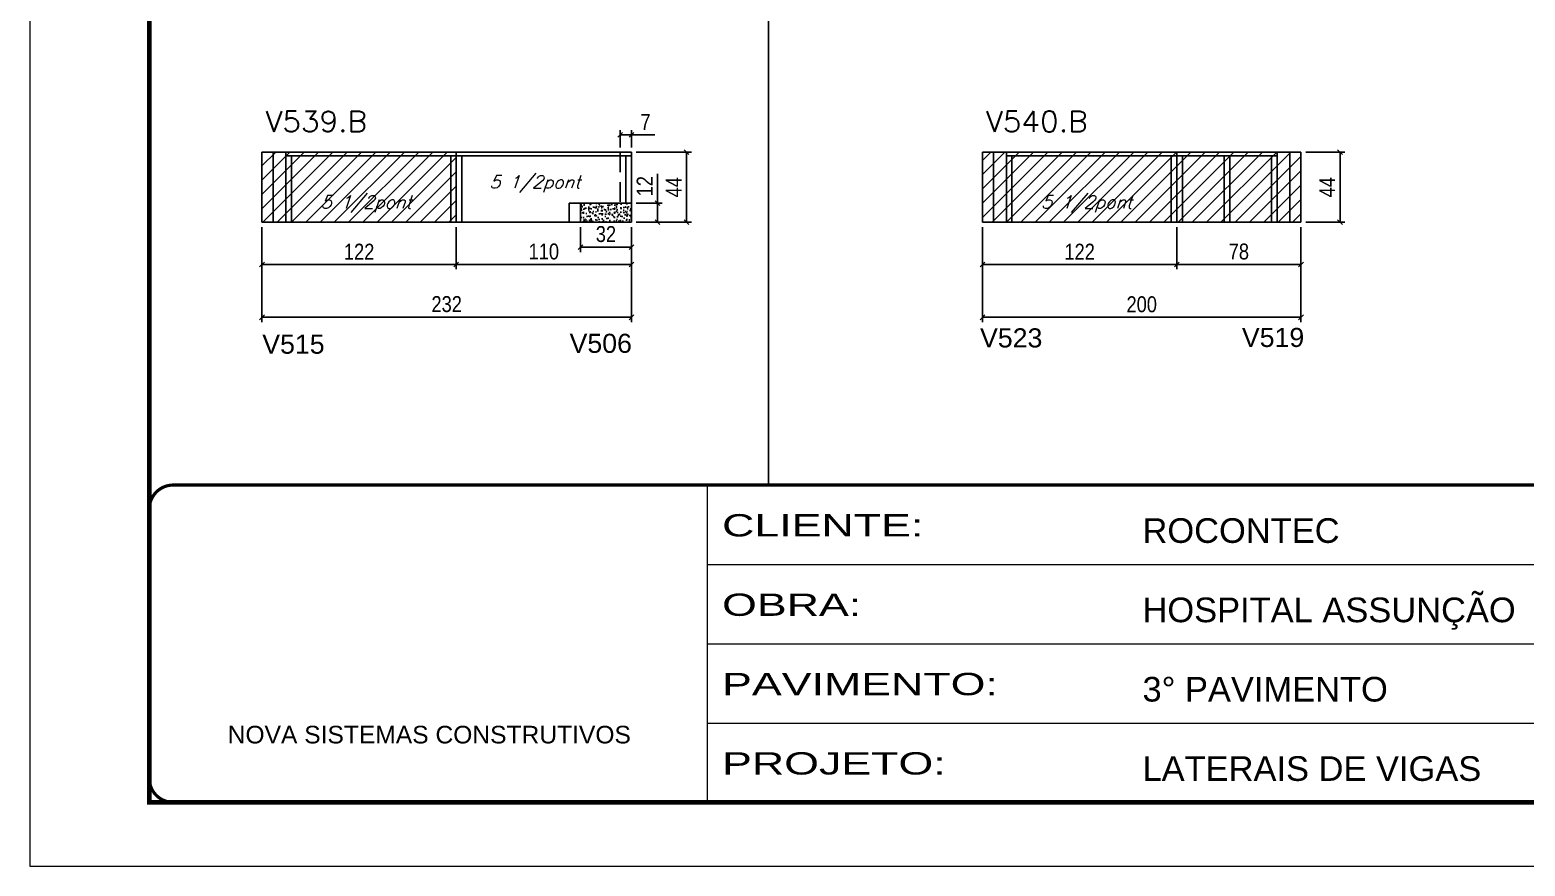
# Model space of a CAD drawing. Extents: x -21493 to -15213, y -12134 to 11887.
# Drawn here: x -19908 to -18969, y -649 to -124 of the extents above; entities that cross this region are included whole.
import ezdxf

# ---------------------------------------------------------------- set-up
doc = ezdxf.new("R2010")
doc.units = 0
for name, pattern in [('CONTINUO', [0]), ('DASHED', [0.75, 0.5, -0.25]), ('HIDDEN', [0.375, 0.25, -0.125])]:
    doc.linetypes.add(name, pattern=pattern)
for name, color, linetype in [('5', 5, 'Continuous'), ('COTA', 241, 'Continuous'), ('Painéis', 200, 'Continuous'), ('Reaproveitamento', 251, 'Continuous'), ('SARR_2.2x7', 40, 'Continuous'), ('SARR_3.5x7', 81, 'Continuous'), ('texto', 7, 'Continuous')]:
    doc.layers.add(name, color=color, linetype=linetype)
for name, color, linetype, lineweight in [('Folhas', 255, 'Continuous', 9), ('SARRAFO DE PRESSAO', 251, 'DASHED', 9), ('Texto Seção', 7, 'Continuous', 15)]:
    doc.layers.add(name, color=color, linetype=linetype, lineweight=lineweight)
doc.styles.add('ARIAL', font='arial.ttf')
doc.styles.add('COTA TECNICA', font='techl___.ttf', dxfattribs={"height": 10})
doc.styles.add('REGUA-120', font='ROMANS.shx', dxfattribs={"height": 15})
doc.styles.add('Romans', font='romans.shx')
doc.styles.get("Standard").update_dxf_attribs({"font": 'arial.ttf'})
doc.styles.add('Tecnologia', font='')
doc.styles.get('Tecnologia').set_extended_font_data('Forgotten Futurist')
doc.dimstyles.new('PAINEL', dxfattribs={"dimtxt": 10, "dimasz": 3, "dimexe": 3, "dimexo": 3, "dimgap": 3, "dimtad": 1, "dimdec": 1, "dimzin": 12, "dimdsep": 46, "dimtxsty": 'COTA TECNICA', "dimblk1": 'OBLIQUE', "dimblk2": 'OBLIQUE', "dimsah": 1, "dimcen": 0.9, "dimclrd": 4, "dimclre": 4, "dimclrt": 240, "dimadec": 1, "dimazin": 3, "dimtfac": 1, "dimtdec": 1, "dimtmove": 0, "dimatfit": 3, "dimfxl": 1, "dimtolj": 1, "dimtzin": 12, "dimarcsym": 0})
pattern_1 = [(45, (-157059.1976, -28341.4175), (-4.49012806, 4.49012806), [])]

# ---------------------------------------------------------------- blocks, each defined once
blk = doc.blocks.new('_Oblique')
at = {"color": 0, "linetype": 'ByBlock', "lineweight": -2}
blk.add_line((-0.5, -0.5), (0.5, 0.5), dxfattribs=at)
blk = doc.blocks.new('*D340')
at = {"layer": 'COTA', "color": 4, "linetype": 'ByBlock', "lineweight": -2, "transparency": 16777216}
for p, q in [((-19762.67, -247.28), (-19762.67, -306.95)), ((-19530.67, -247.28), (-19530.67, -306.95)), ((-19762.67, -303.95), (-19530.67, -303.95))]:
    blk.add_line(p, q, dxfattribs=at)
at = {"layer": 'Defpoints', "color": 0, "linetype": 'ByBlock', "transparency": 16777216}
for p in [(-19762.67, -244.28), (-19530.67, -244.28), (-19530.67, -303.95)]:
    blk.add_point(p, dxfattribs=at)
at = {"layer": 'COTA', "color": 4, "linetype": 'ByBlock', "lineweight": -2, "transparency": 16777216, "xscale": 3, "yscale": 3, "zscale": 3, "rotation": 180}
blk.add_blockref('_Oblique', (-19762.67, -303.95), dxfattribs=at)
at = {"layer": 'COTA', "color": 4, "linetype": 'ByBlock', "lineweight": -2, "transparency": 16777216, "xscale": 3, "yscale": 3, "zscale": 3}
blk.add_blockref('_Oblique', (-19530.67, -303.95), dxfattribs=at)
at = {"layer": 'COTA', "color": 240, "linetype": 'ByBlock', "transparency": 16777216, "insert": (-19646.67, -295.73), "char_height": 10, "attachment_point": 5, "style": 'COTA TECNICA'}
blk.add_mtext('\\A1;232', dxfattribs=at)
blk = doc.blocks.new('*D341')
at = {"layer": 'COTA', "color": 4, "linetype": 'ByBlock', "lineweight": -2, "transparency": 16777216}
for p, q in [((-19527.67, -200.28), (-19493.01, -200.28)), ((-19496.01, -200.28), (-19496.01, -244.28)), ((-19527.67, -244.28), (-19493.01, -244.28))]:
    blk.add_line(p, q, dxfattribs=at)
at = {"layer": 'Defpoints', "color": 0, "linetype": 'ByBlock', "transparency": 16777216}
for p in [(-19530.67, -200.28), (-19530.67, -244.28), (-19496.01, -244.28)]:
    blk.add_point(p, dxfattribs=at)
at = {"layer": 'COTA', "color": 4, "linetype": 'ByBlock', "lineweight": -2, "transparency": 16777216, "xscale": 3, "yscale": 3, "zscale": 3}
for p, rotation in [((-19496.01, -200.28), 90), ((-19496.01, -244.28), 270)]:
    blk.add_blockref('_Oblique', p, dxfattribs=dict(at, rotation=rotation))
at = {"layer": 'COTA', "color": 240, "linetype": 'ByBlock', "transparency": 16777216, "insert": (-19504.08, -222.28), "char_height": 10, "attachment_point": 5, "rotation": 90, "style": 'COTA TECNICA'}
blk.add_mtext('\\A1;44', dxfattribs=at)
blk = doc.blocks.new('*D316')
at = {"layer": 'COTA', "color": 4, "linetype": 'ByBlock', "lineweight": -2, "transparency": 16777216}
for p, q in [((-19310.19, -247.28), (-19310.19, -306.95)), ((-19110.19, -247.28), (-19110.19, -306.95)), ((-19310.19, -303.95), (-19110.19, -303.95))]:
    blk.add_line(p, q, dxfattribs=at)
at = {"layer": 'Defpoints', "color": 0, "linetype": 'ByBlock', "transparency": 16777216}
for p in [(-19310.19, -244.28), (-19110.19, -244.28), (-19110.19, -303.95)]:
    blk.add_point(p, dxfattribs=at)
at = {"layer": 'COTA', "color": 4, "linetype": 'ByBlock', "lineweight": -2, "transparency": 16777216, "xscale": 3, "yscale": 3, "zscale": 3, "rotation": 180}
blk.add_blockref('_Oblique', (-19310.19, -303.95), dxfattribs=at)
at = {"layer": 'COTA', "color": 4, "linetype": 'ByBlock', "lineweight": -2, "transparency": 16777216, "xscale": 3, "yscale": 3, "zscale": 3}
blk.add_blockref('_Oblique', (-19110.19, -303.95), dxfattribs=at)
at = {"layer": 'COTA', "color": 240, "linetype": 'ByBlock', "transparency": 16777216, "insert": (-19210.19, -295.85), "char_height": 10, "attachment_point": 5, "style": 'COTA TECNICA'}
blk.add_mtext('\\A1;200', dxfattribs=at)
blk = doc.blocks.new('*D317')
at = {"layer": 'COTA', "color": 4, "linetype": 'ByBlock', "lineweight": -2, "transparency": 16777216}
for p, q in [((-19107.19, -200.28), (-19082.65, -200.28)), ((-19085.65, -200.28), (-19085.65, -244.28)), ((-19107.19, -244.28), (-19082.65, -244.28))]:
    blk.add_line(p, q, dxfattribs=at)
at = {"layer": 'Defpoints', "color": 0, "linetype": 'ByBlock', "transparency": 16777216}
for p in [(-19110.19, -200.28), (-19110.19, -244.28), (-19085.65, -244.28)]:
    blk.add_point(p, dxfattribs=at)
at = {"layer": 'COTA', "color": 4, "linetype": 'ByBlock', "lineweight": -2, "transparency": 16777216, "xscale": 3, "yscale": 3, "zscale": 3}
for p, rotation in [((-19085.65, -200.28), 90), ((-19085.65, -244.28), 270)]:
    blk.add_blockref('_Oblique', p, dxfattribs=dict(at, rotation=rotation))
at = {"layer": 'COTA', "color": 240, "linetype": 'ByBlock', "transparency": 16777216, "insert": (-19093.73, -222.28), "char_height": 10, "attachment_point": 5, "rotation": 90, "style": 'COTA TECNICA'}
blk.add_mtext('\\A1;44', dxfattribs=at)
blk = doc.blocks.new('*D320')
at = {"layer": 'COTA', "color": 4, "linetype": 'ByBlock', "lineweight": -2, "transparency": 16777216}
for p, q in [((-19762.67, -247.28), (-19762.67, -273.81)), ((-19640.67, -247.28), (-19640.67, -273.81)), ((-19762.67, -270.81), (-19640.67, -270.81))]:
    blk.add_line(p, q, dxfattribs=at)
at = {"layer": 'Defpoints', "color": 0, "linetype": 'ByBlock', "transparency": 16777216}
for p in [(-19762.67, -244.28), (-19640.67, -244.28), (-19640.67, -270.81)]:
    blk.add_point(p, dxfattribs=at)
at = {"layer": 'COTA', "color": 4, "linetype": 'ByBlock', "lineweight": -2, "transparency": 16777216, "xscale": 3, "yscale": 3, "zscale": 3, "rotation": 180}
blk.add_blockref('_Oblique', (-19762.67, -270.81), dxfattribs=at)
at = {"layer": 'COTA', "color": 4, "linetype": 'ByBlock', "lineweight": -2, "transparency": 16777216, "xscale": 3, "yscale": 3, "zscale": 3}
blk.add_blockref('_Oblique', (-19640.67, -270.81), dxfattribs=at)
at = {"layer": 'COTA', "color": 240, "linetype": 'ByBlock', "transparency": 16777216, "insert": (-19701.67, -262.75), "char_height": 10, "attachment_point": 5, "style": 'COTA TECNICA'}
blk.add_mtext('\\A1;122', dxfattribs=at)
blk = doc.blocks.new('*D321')
at = {"layer": 'COTA', "color": 4, "linetype": 'ByBlock', "lineweight": -2, "transparency": 16777216}
for p, q in [((-19640.67, -247.28), (-19640.67, -273.81)), ((-19530.67, -247.28), (-19530.67, -273.81)), ((-19640.67, -270.81), (-19530.67, -270.81))]:
    blk.add_line(p, q, dxfattribs=at)
at = {"layer": 'Defpoints', "color": 0, "linetype": 'ByBlock', "transparency": 16777216}
for p in [(-19640.67, -244.28), (-19530.67, -244.28), (-19530.67, -270.81)]:
    blk.add_point(p, dxfattribs=at)
at = {"layer": 'COTA', "color": 4, "linetype": 'ByBlock', "lineweight": -2, "transparency": 16777216, "xscale": 3, "yscale": 3, "zscale": 3, "rotation": 180}
blk.add_blockref('_Oblique', (-19640.67, -270.81), dxfattribs=at)
at = {"layer": 'COTA', "color": 4, "linetype": 'ByBlock', "lineweight": -2, "transparency": 16777216, "xscale": 3, "yscale": 3, "zscale": 3}
blk.add_blockref('_Oblique', (-19530.67, -270.81), dxfattribs=at)
at = {"layer": 'COTA', "color": 240, "linetype": 'ByBlock', "transparency": 16777216, "insert": (-19585.67, -262.71), "char_height": 10, "attachment_point": 5, "style": 'COTA TECNICA'}
blk.add_mtext('\\A1;110', dxfattribs=at)
blk = doc.blocks.new('*D324')
at = {"layer": 'COTA', "color": 4, "linetype": 'ByBlock', "lineweight": -2, "transparency": 16777216}
for p, q in [((-19310.19, -247.28), (-19310.19, -273.81)), ((-19188.19, -247.28), (-19188.19, -273.81)), ((-19310.19, -270.81), (-19188.19, -270.81))]:
    blk.add_line(p, q, dxfattribs=at)
at = {"layer": 'Defpoints', "color": 0, "linetype": 'ByBlock', "transparency": 16777216}
for p in [(-19310.19, -244.28), (-19188.19, -244.28), (-19188.19, -270.81)]:
    blk.add_point(p, dxfattribs=at)
at = {"layer": 'COTA', "color": 4, "linetype": 'ByBlock', "lineweight": -2, "transparency": 16777216, "xscale": 3, "yscale": 3, "zscale": 3, "rotation": 180}
blk.add_blockref('_Oblique', (-19310.19, -270.81), dxfattribs=at)
at = {"layer": 'COTA', "color": 4, "linetype": 'ByBlock', "lineweight": -2, "transparency": 16777216, "xscale": 3, "yscale": 3, "zscale": 3}
blk.add_blockref('_Oblique', (-19188.19, -270.81), dxfattribs=at)
at = {"layer": 'COTA', "color": 240, "linetype": 'ByBlock', "transparency": 16777216, "insert": (-19249.19, -262.75), "char_height": 10, "attachment_point": 5, "style": 'COTA TECNICA'}
blk.add_mtext('\\A1;122', dxfattribs=at)
blk = doc.blocks.new('*D325')
at = {"layer": 'COTA', "color": 4, "linetype": 'ByBlock', "lineweight": -2, "transparency": 16777216}
for p, q in [((-19188.19, -247.28), (-19188.19, -273.81)), ((-19110.19, -247.28), (-19110.19, -273.81)), ((-19188.19, -270.81), (-19110.19, -270.81))]:
    blk.add_line(p, q, dxfattribs=at)
at = {"layer": 'Defpoints', "color": 0, "linetype": 'ByBlock', "transparency": 16777216}
for p in [(-19188.19, -244.28), (-19110.19, -244.28), (-19110.19, -270.81)]:
    blk.add_point(p, dxfattribs=at)
at = {"layer": 'COTA', "color": 4, "linetype": 'ByBlock', "lineweight": -2, "transparency": 16777216, "xscale": 3, "yscale": 3, "zscale": 3, "rotation": 180}
blk.add_blockref('_Oblique', (-19188.19, -270.81), dxfattribs=at)
at = {"layer": 'COTA', "color": 4, "linetype": 'ByBlock', "lineweight": -2, "transparency": 16777216, "xscale": 3, "yscale": 3, "zscale": 3}
blk.add_blockref('_Oblique', (-19110.19, -270.81), dxfattribs=at)
at = {"layer": 'COTA', "color": 240, "linetype": 'ByBlock', "transparency": 16777216, "insert": (-19149.19, -262.72), "char_height": 10, "attachment_point": 5, "style": 'COTA TECNICA'}
blk.add_mtext('\\A1;78', dxfattribs=at)
blk = doc.blocks.new('*D957')
at = {"layer": 'COTA', "color": 4, "lineweight": -2, "ltscale": 25, "transparency": 16777216}
for p, q in [((-19562.67, -247.28), (-19562.67, -262.97)), ((-19530.67, -247.28), (-19530.67, -262.97)), ((-19530.67, -259.97), (-19562.67, -259.97))]:
    blk.add_line(p, q, dxfattribs=at)
at = {"layer": 'Defpoints', "color": 0, "ltscale": 25, "transparency": 16777216}
for p in [(-19562.67, -244.28), (-19530.67, -244.28), (-19562.67, -259.97)]:
    blk.add_point(p, dxfattribs=at)
at = {"layer": 'COTA', "color": 4, "lineweight": -2, "ltscale": 25, "transparency": 16777216, "xscale": 3, "yscale": 3, "zscale": 3, "rotation": 180}
blk.add_blockref('_Oblique', (-19562.67, -259.97), dxfattribs=at)
at = {"layer": 'COTA', "color": 4, "lineweight": -2, "ltscale": 25, "transparency": 16777216, "xscale": 3, "yscale": 3, "zscale": 3}
blk.add_blockref('_Oblique', (-19530.67, -259.97), dxfattribs=at)
at = {"layer": 'COTA', "color": 240, "ltscale": 25, "transparency": 16777216, "insert": (-19546.67, -251.75), "char_height": 10, "attachment_point": 5, "style": 'COTA TECNICA'}
blk.add_mtext('\\A1;32', dxfattribs=at)
blk = doc.blocks.new('*D958')
at = {"layer": 'COTA', "color": 4, "lineweight": -2, "ltscale": 25, "transparency": 16777216}
for p, q in [((-19514.3, -232.28), (-19514.3, -213.97)), ((-19527.67, -232.28), (-19511.3, -232.28)), ((-19514.3, -244.28), (-19514.3, -232.28)), ((-19527.67, -244.28), (-19511.3, -244.28))]:
    blk.add_line(p, q, dxfattribs=at)
at = {"layer": 'Defpoints', "color": 0, "ltscale": 25, "transparency": 16777216}
for p in [(-19530.67, -232.28), (-19514.3, -232.28), (-19530.67, -244.28)]:
    blk.add_point(p, dxfattribs=at)
at = {"layer": 'COTA', "color": 4, "lineweight": -2, "ltscale": 25, "transparency": 16777216, "xscale": 3, "yscale": 3, "zscale": 3}
for p, rotation in [((-19514.3, -232.28), 90), ((-19514.3, -244.28), 270)]:
    blk.add_blockref('_Oblique', p, dxfattribs=dict(at, rotation=rotation))
at = {"layer": 'COTA', "color": 240, "ltscale": 25, "transparency": 16777216, "insert": (-19522.36, -221.63), "char_height": 10, "attachment_point": 5, "rotation": 90, "style": 'COTA TECNICA'}
blk.add_mtext('\\A1;12', dxfattribs=at)
blk = doc.blocks.new('*D959')
at = {"layer": 'COTA', "color": 4, "lineweight": -2, "ltscale": 25, "transparency": 16777216}
for p, q in [((-19537.67, -197.28), (-19537.67, -186.41)), ((-19530.67, -197.28), (-19530.67, -186.41)), ((-19537.67, -189.41), (-19530.67, -189.41)), ((-19530.67, -189.41), (-19515.94, -189.41))]:
    blk.add_line(p, q, dxfattribs=at)
at = {"layer": 'Defpoints', "color": 0, "ltscale": 25, "transparency": 16777216}
for p in [(-19530.67, -189.41), (-19537.67, -200.28), (-19530.67, -200.28)]:
    blk.add_point(p, dxfattribs=at)
at = {"layer": 'COTA', "color": 4, "lineweight": -2, "ltscale": 25, "transparency": 16777216, "xscale": 3, "yscale": 3, "zscale": 3, "rotation": 180}
blk.add_blockref('_Oblique', (-19537.67, -189.41), dxfattribs=at)
at = {"layer": 'COTA', "color": 4, "lineweight": -2, "ltscale": 25, "transparency": 16777216, "xscale": 3, "yscale": 3, "zscale": 3}
blk.add_blockref('_Oblique', (-19530.67, -189.41), dxfattribs=at)
at = {"layer": 'COTA', "color": 240, "ltscale": 25, "transparency": 16777216, "insert": (-19521.8, -181.34), "char_height": 10, "attachment_point": 5, "style": 'COTA TECNICA'}
blk.add_mtext('\\A1;7', dxfattribs=at)
blk = doc.blocks.new('9999999999')
at = {"color": 30, "linetype": 'CONTINUO'}
for p, q in [((98564.56, 34230.21), (98564.56, 34429.45)), ((98564.56, 34379.64), (99583.98, 34379.64)), ((98564.56, 34329.83), (99487.98, 34329.83)), ((98564.56, 34280.02), (99487.98, 34280.02))]:
    blk.add_line(p, q, dxfattribs=at)
at = {"color": 30, "linetype": 'CONTINUO', "const_width": 2}
blk.add_lwpolyline([(99583.98, 34230.21), (99583.98, 34414.45, 0.414214), (99568.98, 34429.45), (98228.98, 34429.45, 0.414214), (98213.98, 34414.45), (98213.98, 34245.21, 0.414214), (98228.98, 34230.21), (99583.98, 34230.21)], format="xyb", dxfattribs=at)
at = {"layer": 'Folhas'}
blk.add_lwpolyline([(98138.98, 34190.21), (99623.98, 34190.21), (99623.98, 35240.21), (98138.98, 35240.21)], close=True, dxfattribs=at)
at = {"layer": 'Folhas', "color": 30, "const_width": 3}
blk.add_lwpolyline([(98213.98, 34230.21), (99583.98, 34230.21), (99583.98, 35200.21), (98213.98, 35200.21)], close=True, dxfattribs=at)
at = {"color": 7, "linetype": 'Continuous', "ltscale": 5, "style": 'ARIAL'}
for s, height, p in [('ROCONTEC', 15.483, (98837.68, 34393.13)), ('HOSPITAL ASSUNÇÃO', 15.4829, (98837.68, 34343.32)), ('3° PAVIMENTO', 15.4829, (98837.68, 34293.51)), ('NOVA SISTEMAS CONSTRUTIVOS', 11.0592, (98263.19, 34267.21)), ('LATERAIS DE VIGAS', 15.4829, (98837.68, 34243.7))]:
    blk.add_text(s, height=height, dxfattribs=at).set_placement(p)
at = {"layer": 'Folhas', "color": 7, "style": 'Tecnologia', "width": 1.5}
for s, p in [('CLIENTE:', (98573.65, 34397.17)), ('OBRA:', (98573.65, 34347.31)), ('PAVIMENTO:', (98573.65, 34297.5)), ('PROJETO:', (98573.65, 34247.69))]:
    blk.add_text(s, height=14, dxfattribs=at).set_placement(p)

msp = doc.modelspace()

# ---------------------------------------------------------------- hatches: boundary and pattern name
at = {"layer": 'COTA', "linetype": 'ByBlock'}
h = msp.add_hatch(dxfattribs=at)
h.set_pattern_fill('AR-CONC', color=256, scale=0.03)
h.set_pattern_definition([(50, (-158644.1976, -26044.2673), (5.46554007, -0.47817257), [0.5715, -6.2865]), (355, (-158644.1976, -26044.2673), (-1.05730264, 5.73170536), [0.4572, -5.02921753]), (100.4514447, (-158643.742, -26044.307), (4.40823741, 5.25353256), [0.48570026, -5.34270734]), (46.1842, (-158644.1976, -26042.743), (8.13237123, -1.26126984), [0.85725, -9.42975]), (96.6355576, (-158643.52, -26042.8484), (7.122124, 7.42278374), [0.7285507, -8.01406824]), (351.184151, (-158644.198, -26042.743), (7.122124, 7.42278374), [0.685799, -7.54379196]), (21, (-158643.4356, -26043.1243), (4.54843174, -3.06795595), [0.5715, -6.2865]), (326, (-158643.4356, -26043.1243), (1.85406085, 5.52563898), [0.4572, -5.0292]), (71.451445, (-158643.0566, -26043.38), (6.40249258, 2.45768307), [0.48570026, -5.34269813]), (37.5, (-158644.1976, -26044.2673), (0.092658098, 2.536651166), [0, -4.96824, 0, -5.1054, 0, -5.04825]), (7.5, (-158644.1976, -26044.2673), (2.004589875, 3.005417245), [0, -2.91084, 0, -4.85394, 0, -1.92405]), (327.5, (-158645.8969, -26044.2673), (4.067717855, -0.17186232), [0, -1.905, 0, -5.9436, 0, -7.8867]), (317.5, (-158646.659, -26044.2673), (4.44387544, 0.76279473), [0, -2.4765, 0, -3.94716, 0, -5.6007])])
h.paths.add_polyline_path([(-19562.67, -232.28), (-19562.67, -244.28), (-19530.67, -244.28), (-19530.67, -232.28)])
at = {"layer": 'Reaproveitamento', "linetype": 'ByBlock'}
h = msp.add_hatch(dxfattribs=at)
h.set_pattern_fill('ANSI31', color=256, scale=2)
h.set_pattern_definition(pattern_1)
h.paths.add_polyline_path([(-19762.67, -200.28), (-19762.67, -244.28), (-19640.67, -244.28), (-19640.67, -200.28)])
h = msp.add_hatch(dxfattribs=at)
h.set_pattern_fill('ANSI31', color=256, scale=2)
h.set_pattern_definition(pattern_1)
h.paths.add_polyline_path([(-19310.19, -200.28), (-19310.19, -244.28), (-19188.19, -244.28), (-19188.19, -200.28)])
h = msp.add_hatch(dxfattribs=at)
h.set_pattern_fill('ANSI31', color=256, scale=2)
h.set_pattern_definition(pattern_1)
h.paths.add_polyline_path([(-19110.19, -244.28), (-19110.19, -200.28), (-19188.19, -200.28), (-19188.19, -244.28)])

# ---------------------------------------------------------------- linework, layer by layer
at = {"layer": 'COTA', "linetype": 'ByBlock'}
for p, q in [((-19444.54, 361.48), (-19444.54, -409.27)), ((-19530.67, -232.28), (-19530.67, -244.28)), ((-19562.67, -244.28), (-19530.67, -244.28))]:
    msp.add_line(p, q, dxfattribs=at)
at = {"layer": 'Painéis', "linetype": 'ByBlock'}
for p, q in [((-19762.67, -200.28), (-19762.67, -244.28)), ((-19530.67, -200.28), (-19762.67, -200.28)), ((-19640.67, -200.28), (-19640.67, -244.28)), ((-19310.19, -200.28), (-19310.19, -244.28)), ((-19110.19, -200.28), (-19310.19, -200.28)), ((-19188.19, -200.28), (-19188.19, -244.28)), ((-19110.19, -200.28), (-19110.19, -244.28)), ((-19530.67, -232.28), (-19562.67, -232.28)), ((-19562.67, -232.28), (-19562.67, -244.28)), ((-19762.67, -244.28), (-19562.67, -244.28)), ((-19310.19, -244.28), (-19110.19, -244.28))]:
    msp.add_line(p, q, dxfattribs=at)
at = {"layer": 'Painéis', "ltscale": 25}
msp.add_line((-19530.67, -200.28), (-19530.67, -232.28), dxfattribs=at)
at = {"layer": 'SARR_2.2x7', "linetype": 'Continuous'}
for p, q in [((-19755.67, -200.28), (-19755.67, -244.28)), ((-19530.67, -202.48), (-19747.67, -202.48)), ((-19303.19, -200.28), (-19303.19, -244.28)), ((-19125.19, -202.48), (-19295.19, -202.48)), ((-19117.19, -200.28), (-19117.19, -244.28)), ((-19569.67, -232.28), (-19569.67, -244.28)), ((-19569.67, -232.28), (-19562.67, -232.28))]:
    msp.add_line(p, q, dxfattribs=at)
at = {"layer": 'SARR_2.2x7', "linetype": 'HIDDEN', "ltscale": 50}
msp.add_line((-19537.67, -200.28), (-19537.67, -232.28), dxfattribs=at)
at = {"layer": 'SARR_3.5x7'}
for p, q in [((-19747.67, -200.28), (-19747.67, -244.28)), ((-19744.17, -202.48), (-19744.17, -244.28)), ((-19644.17, -202.48), (-19644.17, -244.28)), ((-19637.17, -202.48), (-19637.17, -244.28)), ((-19534.17, -202.48), (-19534.17, -232.28)), ((-19295.19, -200.28), (-19295.19, -244.28)), ((-19291.69, -202.48), (-19291.69, -244.28)), ((-19191.69, -202.48), (-19191.69, -244.28)), ((-19184.68, -202.48), (-19184.68, -244.28)), ((-19158.44, -202.48), (-19158.44, -244.29)), ((-19154.94, -202.48), (-19154.94, -244.29)), ((-19128.69, -202.48), (-19128.69, -244.28)), ((-19125.19, -200.28), (-19125.19, -244.28))]:
    msp.add_line(p, q, dxfattribs=at)

# ---------------------------------------------------------------- block references
at = {"layer": 'SARRAFO DE PRESSAO', "color": 6, "linetype": 'ByBlock'}
msp.add_blockref('9999999999', (-118047.39, -34838.72), dxfattribs=at)

# ---------------------------------------------------------------- texts
at = {"layer": '5', "linetype": 'Continuous'}
for s, p in [('V515', (-19762.48, -326.81)), ('V506', (-19569.5, -326.29)), ('V523', (-19311.74, -322.88)), ('V519', (-19147.29, -322.59))]:
    msp.add_text(s, height=12, rotation=0.00004, dxfattribs=at).set_placement(p)
at = {"layer": 'texto', "color": 2, "char_height": 8, "attachment_point": 5, "style": 'Romans'}
for insert in [(-19591.33, -220.31), (-19697.28, -232.89), (-19244.8, -232.89)]:
    msp.add_mtext('{\\Q19;\\C256;5 1/2pont}', dxfattribs=dict(at, insert=insert))
at = {"layer": 'Texto Seção', "style": 'REGUA-120', "width": 1.05}
for s, p in [('V539.B', (-19760.45, -187.44)), ('V540.B', (-19307.97, -187.44))]:
    msp.add_text(s, height=13, dxfattribs=at).set_placement(p)

# ---------------------------------------------------------------- dimensions: what is measured, and where the dimension line sits
at = {"layer": 'COTA', "ltscale": 25}
for base, p1, p2, picture, middle in [((-19530.67, -189.41), (-19537.67, -200.28), (-19530.67, -200.28), '*D959', (-19521.8, -181.34)), ((-19562.67, -259.97), (-19530.67, -244.28), (-19562.67, -244.28), '*D957', (-19546.67, -251.75))]:
    dim = msp.add_linear_dim(base=base, p1=p1, p2=p2, dimstyle='PAINEL', dxfattribs=at)
    dim.commit()
    dim.dimension.update_dxf_attribs({"geometry": picture, "text_midpoint": middle})
at = {"layer": 'COTA', "linetype": 'ByBlock'}
for base, p1, p2, picture, middle in [((-19496.01, -244.28), (-19530.67, -200.28), (-19530.67, -244.28), '*D341', (-19504.08, -222.28)), ((-19085.65, -244.28), (-19110.19, -200.28), (-19110.19, -244.28), '*D317', (-19093.73, -222.28))]:
    dim = msp.add_linear_dim(base=base, p1=p1, p2=p2, angle=90, dimstyle='PAINEL', dxfattribs=at)
    dim.commit()
    dim.dimension.update_dxf_attribs({"geometry": picture, "text_midpoint": middle})
at = {"layer": 'COTA', "ltscale": 25}
dim = msp.add_linear_dim(base=(-19514.3, -232.28), p1=(-19530.67, -244.28), p2=(-19530.67, -232.28), angle=90, dimstyle='PAINEL', dxfattribs=at)
dim.commit()
dim.dimension.update_dxf_attribs({"geometry": '*D958', "text_midpoint": (-19522.36, -221.63)})
at = {"layer": 'COTA', "linetype": 'ByBlock'}
for p1, p2, picture, middle in [((-19762.67, -244.28), (-19530.67, -244.28), '*D340', (-19646.67, -295.73)), ((-19310.19, -244.28), (-19110.19, -244.28), '*D316', (-19210.19, -295.85))]:
    dim = msp.add_aligned_dim(p1=p1, p2=p2, distance=-59.67, dimstyle='PAINEL', dxfattribs=at)
    dim.commit()
    dim.dimension.update_dxf_attribs({"geometry": picture, "text_midpoint": middle})
for base, p1, p2, picture, middle in [((-19640.67, -270.81), (-19762.67, -244.28), (-19640.67, -244.28), '*D320', (-19701.67, -262.75)), ((-19188.19, -270.81), (-19310.19, -244.28), (-19188.19, -244.28), '*D324', (-19249.19, -262.75))]:
    dim = msp.add_linear_dim(base=base, p1=p1, p2=p2, dimstyle='PAINEL', dxfattribs=at)
    dim.commit()
    dim.dimension.update_dxf_attribs({"geometry": picture, "text_midpoint": middle})
for base, p1, p2, picture, middle in [((-19530.67, -270.81), (-19640.67, -244.28), (-19530.67, -244.28), '*D321', (-19585.67, -262.71)), ((-19110.19, -270.81), (-19188.19, -244.28), (-19110.19, -244.28), '*D325', (-19149.19, -262.72))]:
    dim = msp.add_linear_dim(base=base, p1=p1, p2=p2, dimstyle='PAINEL', override={"dimtmove": 1}, dxfattribs=at)
    dim.commit()
    dim.dimension.update_dxf_attribs({"geometry": picture, "text_midpoint": middle})

doc.saveas('drawing.dxf')
